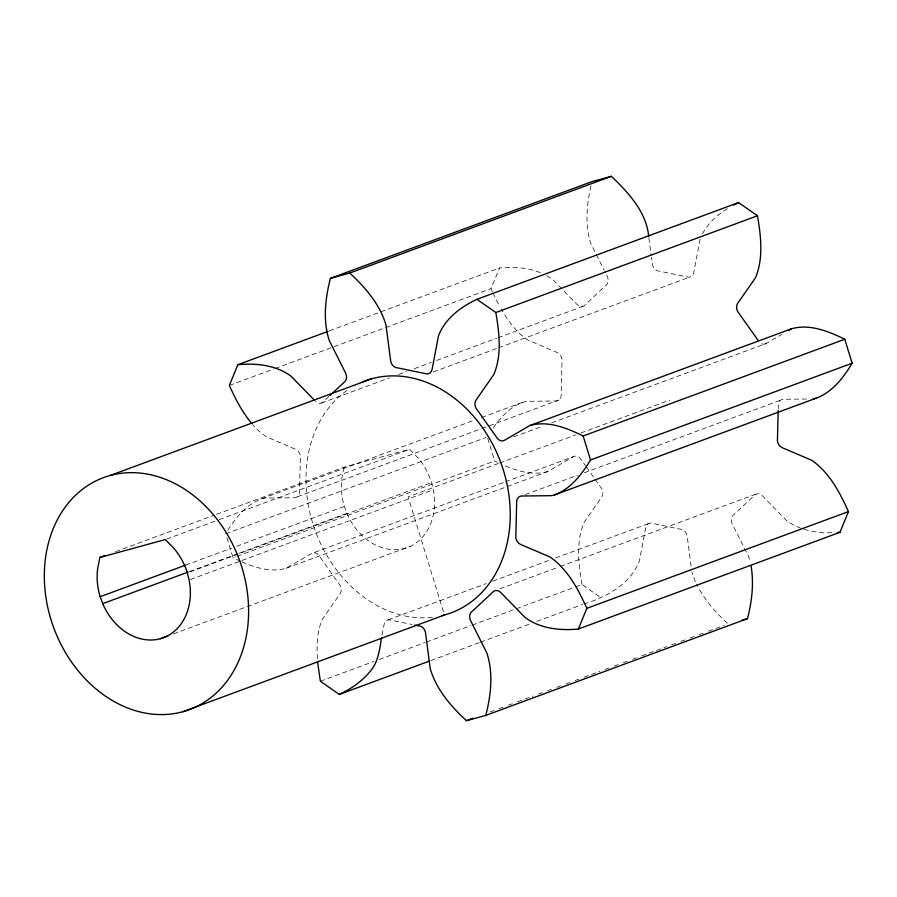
<?xml version="1.0" encoding="UTF-8"?>
<svg xmlns="http://www.w3.org/2000/svg" width="897" height="897" viewBox="0 0 897 897"><rect width="100%" height="100%" fill="white"/><g stroke="black" fill="none" stroke-linecap="round" stroke-linejoin="round"><path stroke-width="0.67" stroke-dasharray="4.49 3.36" d="M778.215 409.223L778.282 406.442A7.288 5.819 69.7 0 1 783.316 399.266L809.027 398.986M382.055 635.098L384.095 624.413A7.288 5.819 69.7 0 1 391.238 620.219L412.16 624.536M700.12 239.185L693.74 272.587A7.288 5.819 69.7 0 1 686.597 276.781L659.138 271.107A7.288 5.819 69.7 0 1 652.276 264.032L651.379 257.17M590.977 185.847C586.672 204.751 584.754 225.136 590.932 243.849L604.107 270.098M344.089 467.169L341.914 477.866A56.455 45.108 69.7 0 0 344.37 506.424L346.915 513.353A56.455 45.108 69.7 0 0 404.536 548.415A56.455 45.108 69.7 0 0 433.307 489.717L431.513 482.586A56.455 45.108 69.7 0 0 417.385 457.223L409.481 449.285L344.089 467.169L215.426 514.743M492.307 291.716L491.007 288.666L499.483 267.968C513.891 266.611 528.916 267.53 542.27 273.484M702.441 233.915C708.137 223.162 717.454 214.495 727.882 208.384M227.86 530.217C236.135 517.165 246.787 504.271 261.711 498.799L473.638 420.446M493.204 428.071C501.221 416.32 512.109 404.816 526.382 401.318L556.162 400.993A7.288 5.819 69.7 0 0 561.186 393.817L561.982 361.783A7.288 5.819 69.7 0 0 557.362 352.622L527.907 340.064C516.302 332.462 508.173 320.711 501.143 309.005M328.851 396.519L323.851 401.183A7.288 5.819 69.7 0 1 315.441 401.239M241.876 561.814C255.544 567.891 271.499 572.611 286.334 568.205L311.663 553.46L503.968 482.351M551.633 422.868L766.173 343.54L781.859 334.413M286.334 568.205L547.966 471.463L573.306 456.719A7.288 5.819 69.7 0 1 581.615 460.239L585.55 465.79M583.913 603.973C606.495 597.144 630.378 584.16 639.359 561.073L645.739 527.671A7.288 5.819 69.7 0 1 652.87 523.478L680.33 529.152A7.288 5.819 69.7 0 1 687.192 536.227L691.318 567.801M329.423 330.847L499.483 267.968M229.374 385.407L273.843 368.959M275.155 368.476L491.007 288.666M321.418 403.045L389.444 377.895M398.604 374.509L406.453 371.605M414.302 368.701L431.311 362.41M436.547 360.482L496.714 338.225M498.026 337.743L583.061 306.303M433.307 371.93L497.409 348.227M498.71 347.744L689.703 277.128M115.646 551.644L214.114 515.226M481.487 417.542L523.355 402.058M166.607 539.086L217.803 520.159M219.115 519.666L409.481 449.285M297.367 496.759L480.512 429.035M481.824 428.553L559.01 400.006M225.685 533.782L486.017 437.523M513.689 436.895L542.472 426.254M185.522 565.155L231.471 548.168M236.718 546.228L344.37 506.424M189.368 571.613L237.94 553.651M239.252 553.157L346.915 513.353M189.951 571.905L431.513 482.586M226.919 537.774L233.063 557.743L235.676 556.779M236.987 556.297L494.696 461.002L497.319 462.381M498.362 463.491L408.101 496.871L444.037 613.671M499.674 463.009L575.549 434.955M580.785 433.027L669.734 400.129M190.422 579.529L433.307 489.717M505.28 481.868L573.306 456.719M525.373 494.572L577.702 475.219M584.239 472.797L780.468 400.241M173.469 633.854L410.075 546.396M388.132 619.872L486.241 583.599M492.778 581.178L550.343 559.896M555.579 557.956L649.764 523.13M500.01 588.768L558.876 566.994M560.188 566.512L756.418 493.955M320.375 681.227L374.015 661.392M379.24 659.463L425.032 642.532M426.344 642.05L470.813 625.601M472.125 625.119L574.17 587.389M575.47 586.907L582.018 584.485L600.923 597.682M430.863 660.573L479.256 642.667M480.568 642.185L531.585 623.325M536.821 621.386L582.602 604.455M489.997 711.971L493.922 710.525M499.158 708.585L503.082 707.139M508.319 705.199L512.243 703.753M517.479 701.813L533.177 696.016M538.402 694.076L542.326 692.63M547.562 690.69L551.487 689.244M556.723 687.304L560.647 685.857M565.872 683.918L569.797 682.471M575.033 680.531L578.957 679.085M584.194 677.145L599.891 671.348M605.127 669.409L609.052 667.962M614.277 666.023L618.201 664.576M623.437 662.636L627.362 661.19M632.598 659.25L636.522 657.804M641.747 655.864L666.606 646.67M671.842 644.741L675.766 643.284M681.002 641.355L684.927 639.897M690.152 637.969L694.076 636.511M699.312 634.583L703.237 633.136M708.473 631.196L724.171 625.388M547.966 471.463C533.132 475.87 517.188 471.149 503.509 465.072M261.711 498.799L264.75 498.059L294.519 497.734A7.288 5.819 69.7 0 0 299.553 490.558L300.349 458.524A7.288 5.819 69.7 0 0 295.718 449.363L266.274 436.805L258.639 430.896L252.618 424.584M831.811 532.683L823.547 532.852L811.74 531.372L802.109 528.804M800.875 528.288L794.742 525.754L786.736 520.765L762.394 495.761A7.288 5.819 69.7 0 0 753.985 495.817L734.004 514.463A7.288 5.819 69.7 0 0 732.232 523.904L748.547 556.409L750.318 562.643M240.643 561.275L233.063 557.743M546.766 275.648L552.731 279.494L577.085 304.498A7.288 5.819 69.7 0 0 585.483 304.442L605.464 285.795A7.288 5.819 69.7 0 0 607.247 276.354L604.735 271.354M727.31 623.247C715.077 611.922 703.82 599.118 696.509 584.003M586.335 466.9L594.184 478.011M594.98 479.121L600.474 486.903A7.288 5.819 69.7 0 1 601.764 496.972L584.014 522.446C575.818 542.012 578.543 564.168 582.018 584.485M492.879 292.882L499.775 306.819M695.332 581.704L691.856 571.916M487.733 438.375L494.696 461.002M648.879 237.952L651.2 255.791M317.381 658.678C316.697 645.436 316.888 631.499 322.382 619.188L340.131 593.713A7.288 5.819 69.7 0 0 338.842 583.644L319.982 556.981A7.288 5.819 69.7 0 0 311.663 553.46M432.354 617.315A123.696 98.838 69.7 0 1 315.363 531.058A123.696 98.838 69.7 0 1 348.294 389.533M766.173 343.54A7.288 5.819 69.7 0 1 760.163 342.867"/><path stroke-width="1.35" d="M778.181 410.613L777.486 438.476A7.288 5.819 69.7 0 0 782.117 447.637L811.561 460.195C829.366 472.394 839.794 492.442 848.461 511.593L839.984 532.291L578.352 629.032C560.143 630.77 540.196 628.719 525.104 617.506L500.75 592.502A7.288 5.819 69.7 0 0 492.352 592.558L472.371 611.205A7.288 5.819 69.7 0 0 470.589 620.646L486.903 653.151C493.507 673.288 490.906 695.22 485.826 715.38L466.451 720.683C450.899 706.331 436.222 689.367 430.224 668.657L425.559 632.968A7.288 5.819 69.7 0 0 418.697 625.893L414.773 625.086M381.55 637.778C379.543 649.944 378.186 662.95 369.306 672.369C361.199 681.989 350.615 689.131 339.29 694.424L320.375 681.227L317.482 661.459M105.14 555.523L99.892 557.463L97.728 568.16A56.455 45.108 69.7 0 0 100.184 596.707L102.718 603.647A56.455 45.108 69.7 0 0 160.339 638.709L168.21 635.794M648.699 236.573C646.569 212.062 628.304 192.519 611.384 176.317L592.02 181.62L330.376 278.362C325.286 298.522 322.696 320.453 329.289 340.591L345.603 373.096A7.288 5.819 69.7 0 1 343.831 382.537L329.849 395.588M485.826 715.38L747.459 618.638C751.888 601.674 753.985 583.846 751.159 566.433M328.111 331.341L237.851 364.709L229.374 385.407C235.294 398.963 242.313 412.183 251.844 423.586M578.352 629.032L586.829 608.334C578.161 589.183 567.723 569.135 549.928 556.936L520.473 544.378A7.288 5.819 69.7 0 1 515.853 535.217L516.65 503.183A7.288 5.819 69.7 0 1 521.684 496.007L551.453 495.682L554.481 494.942L816.124 398.201C832.394 392.18 843.528 377.615 852.15 363.218L844.772 339.257C828.626 331.307 809.655 323.559 791.502 328.795L529.869 425.537L504.529 440.281A7.288 5.819 69.7 0 1 496.22 436.761L477.361 410.097A7.288 5.819 69.7 0 1 476.072 400.028L493.821 374.554C502.017 354.988 499.293 332.832 495.828 312.515L476.912 299.318C460.789 306.909 444.923 318.682 438.476 335.927L432.096 369.329A7.288 5.819 69.7 0 1 424.965 373.522L397.506 367.848A7.288 5.819 69.7 0 1 390.644 360.773L385.979 325.084C379.98 304.375 365.303 287.41 349.74 273.058L330.376 278.362M852.15 363.218L590.518 459.959C581.895 474.356 570.75 488.921 554.481 494.942M789.091 330.197L791.502 328.795M733.78 205.021L738.556 202.576L757.46 215.773C760.936 236.09 763.65 258.246 755.465 277.812L737.704 303.287A7.288 5.819 69.7 0 0 738.993 313.356L757.853 340.019M349.74 273.058L611.384 176.317M476.912 299.318L738.556 202.576M495.828 312.515L757.46 215.773M110.129 475.488L371.762 378.747M100.184 596.707L185.522 565.155M102.718 603.647L188.056 572.095M529.869 425.537C548.022 420.301 566.994 428.048 583.14 435.998L844.772 339.257M182.809 711.736A123.696 98.838 69.7 0 0 210.963 511.929A123.696 98.838 69.7 0 0 45.624 557.16A123.696 98.838 69.7 0 0 182.809 711.736L444.441 614.994M339.29 694.424L429.551 661.055M586.829 608.334L848.461 511.593M466.451 720.683L472.999 718.262M99.892 557.463L165.295 539.568L173.188 547.518A56.455 45.108 69.7 0 1 187.316 572.88L189.11 580.011A56.455 45.108 69.7 0 1 160.339 638.709M742.29 620.051L747.459 618.638M813.086 398.941L816.124 398.201M237.851 364.709C256.06 362.971 276.007 365.023 291.099 376.235L314.466 400.241M837.316 532.571L839.984 532.291M583.14 435.998L590.518 459.959M362.747 381.797A123.696 98.838 69.7 0 1 502.253 466.698A123.696 98.838 69.7 0 1 441.817 615.667"/></g></svg>
